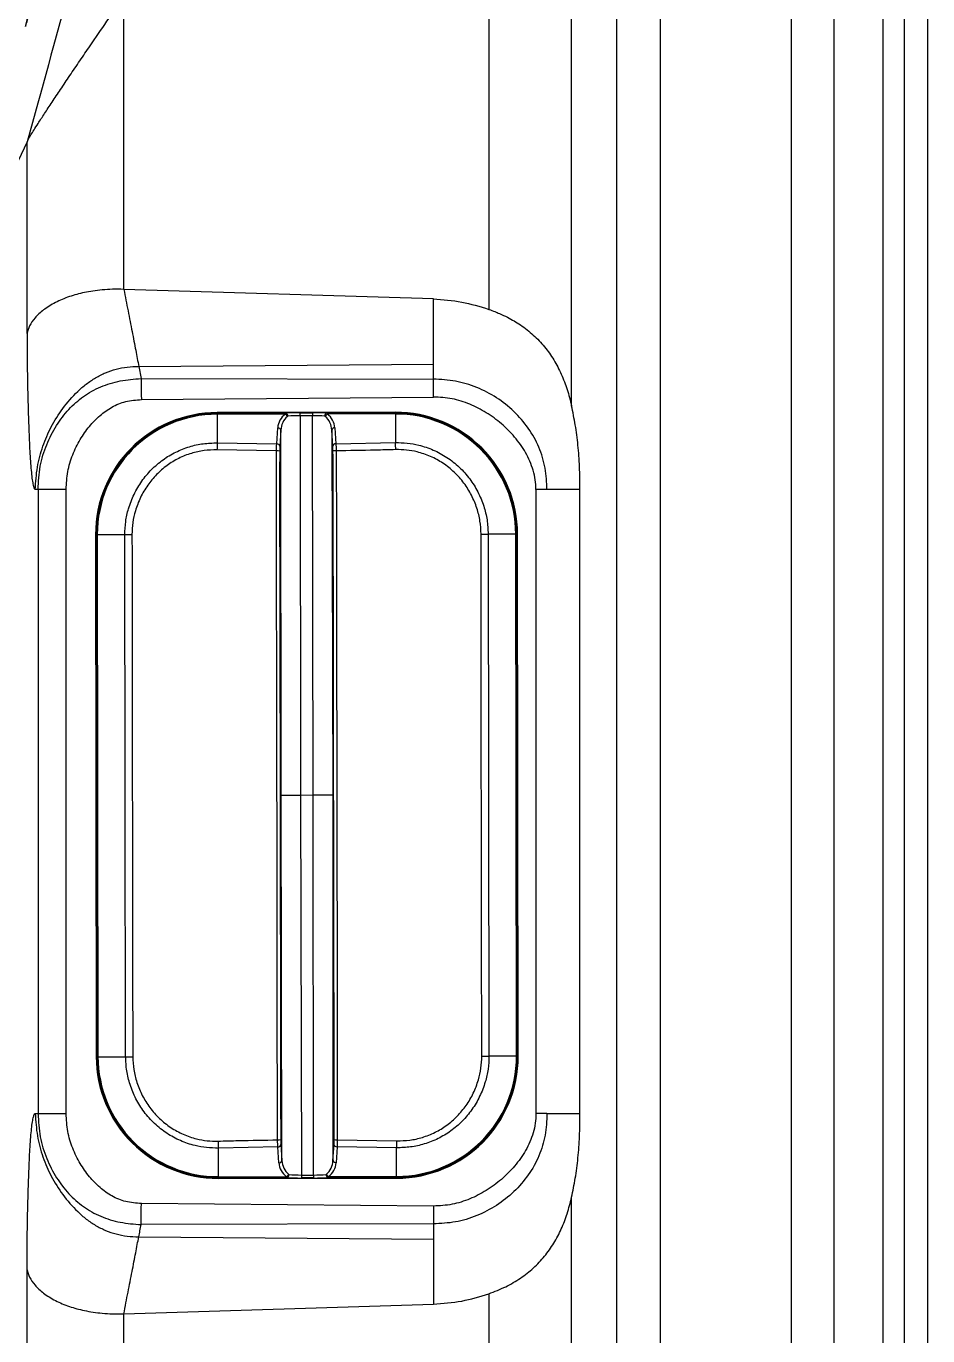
# Model space of a CAD drawing. Extents: x 939 to 1039, y 781 to 934.
# Drawn here: x 1030.11 to 1038.9, y 855.75 to 868.52 of the extents above; entities that cross this region are included whole.
import ezdxf

# ---------------------------------------------------------------- set-up
doc = ezdxf.new("R2010")
doc.units = 0
doc.header["$MEASUREMENT"] = 0
doc.layers.add('1', color=4, linetype='Continuous')

# ---------------------------------------------------------------- blocks, each defined once
blk = doc.blocks.new('Envoy')
at = {"layer": '1', "color": 4, "linetype": 'Continuous', "lineweight": 25}
blk.add_line((100.246, 3), (100.246, 88.174), dxfattribs=at)
at = {"layer": '1', "color": 3, "linetype": 'Continuous', "lineweight": 25}
for p, q in [((99.81, 3.746), (99.81, 87.427)), ((100.014, 87.427), (100.014, 3.746)), ((99.331, 4.363), (99.331, 86.81)), ((98.914, 86.292), (98.914, 4.882)), ((97.209, 85.557), (97.209, 52.942)), ((97.639, 52.942), (97.639, 85.557)), ((96.771, 65.645), (96.771, 75.774)), ((95.964, 74.77), (95.964, 66.586)), ((92.404, 66.781), (92.404, 69.633)), ((91.46, 68.221), (90.9, 67.039)), ((91.46, 66.351), (91.46, 68.221)), ((95.423, 66.687), (92.404, 66.781)), ((92.55, 66.03), (95.423, 66.052)), ((92.55, 66.03), (92.573, 65.911)), ((95.423, 65.905), (95.423, 66.052)), ((92.573, 65.911), (95.423, 65.905)), ((92.575, 65.706), (95.425, 65.731)), ((95.053, 65.582), (93.315, 65.58)), ((93.315, 65.58), (93.315, 65.572)), ((93.315, 65.572), (93.985, 65.573)), ((93.978, 65.564), (93.315, 65.563)), ((93.315, 65.563), (93.315, 65.284)), ((94.124, 65.549), (94.124, 65.578)), ((94.124, 65.578), (94.243, 65.578)), ((94.124, 65.549), (94.127, 61.846)), ((94.243, 65.549), (94.124, 65.549)), ((94.252, 61.847), (94.243, 65.549)), ((94.383, 65.574), (95.053, 65.575)), ((95.053, 65.566), (94.389, 65.565)), ((95.053, 65.582), (95.053, 65.575)), ((95.053, 65.566), (95.053, 65.286)), ((93.895, 65.274), (93.905, 65.43)), ((93.935, 65.407), (93.925, 65.251)), ((93.937, 61.846), (93.935, 65.407)), ((94.433, 65.408), (94.442, 61.847)), ((94.443, 65.252), (94.433, 65.408)), ((94.463, 65.431), (94.473, 65.275)), ((93.315, 65.284), (93.895, 65.274)), ((94.473, 65.275), (95.053, 65.286)), ((93.894, 65.205), (93.312, 65.215)), ((91.567, 64.829), (91.54, 64.829)), ((91.567, 64.829), (91.567, 58.743)), ((91.841, 58.743), (91.841, 64.829)), ((96.423, 64.829), (96.423, 58.743)), ((96.531, 64.829), (96.423, 64.829)), ((96.853, 58.743), (96.853, 64.829)), ((92.128, 64.389), (92.135, 64.389)), ((92.128, 64.389), (92.135, 59.298)), ((92.143, 59.298), (92.135, 64.389)), ((92.144, 64.389), (92.413, 64.389)), ((92.144, 64.389), (92.152, 59.298)), ((96.227, 64.395), (95.958, 64.395)), ((96.235, 59.304), (96.227, 64.395)), ((96.236, 64.395), (96.244, 59.304)), ((96.244, 64.395), (96.236, 64.395)), ((96.251, 59.304), (96.244, 64.395)), ((93.946, 58.285), (93.937, 61.846)), ((94.252, 61.847), (94.127, 61.846)), ((94.127, 61.846), (94.136, 58.144)), ((94.254, 58.144), (94.252, 61.847)), ((94.442, 61.847), (94.444, 58.286)), ((92.135, 59.298), (92.143, 59.298)), ((92.152, 59.298), (92.421, 59.298)), ((96.235, 59.304), (95.965, 59.304)), ((96.251, 59.304), (96.244, 59.304)), ((91.54, 58.743), (91.567, 58.743)), ((93.906, 58.418), (93.326, 58.407)), ((93.326, 58.127), (93.326, 58.407)), ((93.916, 58.262), (93.906, 58.418)), ((93.936, 58.441), (93.946, 58.285)), ((94.444, 58.286), (94.454, 58.442)), ((94.484, 58.419), (94.474, 58.263)), ((95.064, 58.409), (94.484, 58.419)), ((94.485, 58.488), (95.067, 58.478)), ((95.064, 58.13), (95.064, 58.409)), ((93.326, 58.127), (93.99, 58.128)), ((93.996, 58.119), (93.326, 58.118)), ((93.326, 58.111), (93.326, 58.118)), ((93.326, 58.111), (95.064, 58.113)), ((94.136, 58.144), (94.254, 58.144)), ((94.255, 58.115), (94.136, 58.115)), ((95.064, 58.121), (94.394, 58.12)), ((94.401, 58.129), (95.064, 58.13)), ((95.064, 58.113), (95.064, 58.121)), ((95.425, 57.841), (92.575, 57.866)), ((96.771, 53.567), (96.771, 57.927)), ((95.423, 57.667), (92.573, 57.661)), ((92.55, 57.542), (95.423, 57.52)), ((91.46, 53.876), (91.46, 57.221)), ((95.964, 56.986), (95.964, 54.117)), ((92.404, 56.791), (95.423, 56.885)), ((92.404, 55.493), (92.404, 56.791))]:
    blk.add_line(p, q, dxfattribs=at)
at = {"layer": '1', "color": 3, "linetype": 'Continuous', "lineweight": 25, "flags": 128}
for points in [[(94.243, 65.578), (94.243, 65.577), (94.243, 65.575), (94.243, 65.572), (94.243, 65.569), (94.243, 65.564), (94.243, 65.56), (94.243, 65.554), (94.243, 65.549)], [(95.053, 65.566), (95.053, 65.568), (95.053, 65.569), (95.053, 65.571), (95.053, 65.572), (95.053, 65.573), (95.053, 65.574), (95.053, 65.575), (95.053, 65.575)], [(92.135, 64.389), (92.135, 64.389), (92.136, 64.389), (92.137, 64.389), (92.138, 64.389), (92.139, 64.389), (92.141, 64.389), (92.142, 64.389), (92.144, 64.389)], [(92.413, 64.389), (92.42, 64.389), (92.428, 64.389), (92.436, 64.389), (92.445, 64.389), (92.454, 64.389), (92.464, 64.389), (92.473, 64.389), (92.483, 64.389)], [(92.421, 59.298), (92.417, 61.844), (92.413, 64.389)], [(92.483, 64.389), (92.484, 64.189), (92.485, 63.389), (92.49, 60.189), (92.491, 59.298)], [(95.888, 64.395), (95.898, 64.395), (95.908, 64.395), (95.917, 64.395), (95.926, 64.395), (95.935, 64.395), (95.943, 64.395), (95.951, 64.395), (95.958, 64.395)], [(95.896, 59.304), (95.895, 59.504), (95.894, 60.304), (95.889, 63.504), (95.888, 64.395)], [(95.958, 64.395), (95.962, 61.849), (95.965, 59.304)], [(96.227, 64.395), (96.229, 64.395), (96.23, 64.395), (96.232, 64.395), (96.233, 64.395), (96.234, 64.395), (96.235, 64.395), (96.236, 64.395), (96.236, 64.395)], [(94.127, 61.846), (94.091, 61.846), (94.057, 61.846), (94.025, 61.846), (93.996, 61.846), (93.973, 61.846), (93.955, 61.846), (93.943, 61.846), (93.937, 61.846)], [(94.442, 61.847), (94.436, 61.847), (94.424, 61.847), (94.406, 61.847), (94.383, 61.847), (94.354, 61.847), (94.322, 61.847), (94.288, 61.847), (94.252, 61.847)], [(92.143, 59.298), (92.143, 59.298), (92.144, 59.298), (92.145, 59.298), (92.146, 59.298), (92.147, 59.298), (92.149, 59.298), (92.15, 59.298), (92.152, 59.298)], [(92.421, 59.298), (92.428, 59.298), (92.436, 59.298), (92.444, 59.298), (92.453, 59.298), (92.462, 59.298), (92.471, 59.298), (92.481, 59.298), (92.491, 59.298)], [(95.896, 59.304), (95.906, 59.304), (95.915, 59.304), (95.925, 59.304), (95.934, 59.304), (95.943, 59.304), (95.951, 59.304), (95.959, 59.304), (95.965, 59.304)], [(96.235, 59.304), (96.237, 59.304), (96.238, 59.304), (96.24, 59.304), (96.241, 59.304), (96.242, 59.304), (96.243, 59.304), (96.244, 59.304), (96.244, 59.304)], [(93.326, 58.118), (93.326, 58.118), (93.326, 58.119), (93.326, 58.12), (93.326, 58.121), (93.326, 58.122), (93.326, 58.124), (93.326, 58.125), (93.326, 58.127)], [(94.136, 58.144), (94.136, 58.139), (94.136, 58.133), (94.136, 58.129), (94.136, 58.124), (94.136, 58.121), (94.136, 58.118), (94.136, 58.116), (94.136, 58.115)], [(94.254, 58.144), (94.254, 58.139), (94.254, 58.134), (94.254, 58.129), (94.254, 58.124), (94.254, 58.121), (94.255, 58.118), (94.255, 58.116), (94.255, 58.115)], [(95.064, 58.121), (95.064, 58.121), (95.064, 58.122), (95.064, 58.122), (95.064, 58.124), (95.064, 58.125), (95.064, 58.126), (95.064, 58.128), (95.064, 58.13)], [(95.423, 57.667), (95.423, 57.593), (95.423, 57.52)]]:
    blk.add_lwpolyline(points, dxfattribs=at)
at = {"layer": '1', "color": 3, "linetype": 'Continuous', "lineweight": 25}
for centre, radius, start, end in [((93.317, 64.391), 1.189, 90.0887, 180.0887), ((93.317, 64.391), 1.182, 90.0887, 180.0887), ((93.317, 64.391), 1.172, 90.0887, 180.0887), ((97.135, 65.575), 3.82, 180.0426, 180.1846), ((93.954, 65.522), 0.0486, 23.8821, 59.7656), ((93.975, 65.546), 0.0287, 355.2111, 70.6923), ((94.392, 65.547), 0.0287, 109.5037, 184.9578), ((94.414, 65.523), 0.0485, 120.397, 156.318), ((95.055, 64.393), 1.189, 0.0887, 90.0887), ((95.055, 64.393), 1.182, 0.0887, 90.0887), ((95.055, 64.393), 1.172, 0.0887, 90.0887), ((93.907, 65.401), 0.0283, 11.4055, 94.537), ((94.461, 65.402), 0.0283, 85.6435, 168.7748), ((95.42, 65.16), 2.108, 176.6436, 178.4968), ((93.898, 65.245), 0.0283, 11.3996, 94.5342), ((94.471, 65.246), 0.0283, 85.6427, 168.7785), ((92.965, 65.157), 2.092, 1.6737, 3.5412), ((93.901, 65.086), 0.119, 78.6571, 93.2481), ((94.468, 65.087), 0.12, 86.9345, 101.5165), ((93.324, 59.3), 1.189, 180.0887, 270.0887), ((93.324, 59.3), 1.182, 180.0887, 270.0887), ((93.324, 59.3), 1.172, 180.0887, 270.0887), ((95.062, 59.302), 1.172, 270.0887, 0.0887), ((95.062, 59.302), 1.182, 270.0887, 0.0887), ((95.062, 59.302), 1.189, 270.0887, 0.0887), ((95.437, 58.537), 2.115, 181.6799, 183.527), ((93.911, 58.606), 0.119, 266.9239, 281.524), ((93.908, 58.447), 0.0283, 265.6386, 348.7711), ((94.481, 58.448), 0.0283, 191.4067, 274.5358), ((94.478, 58.607), 0.119, 258.6561, 273.2478), ((92.966, 58.532), 2.102, 356.6445, 358.5037), ((93.918, 58.291), 0.0283, 265.6375, 348.7809), ((94.472, 58.292), 0.0283, 191.4056, 274.5311), ((93.965, 58.17), 0.0486, 300.4163, 336.2957), ((93.987, 58.146), 0.0287, 289.4942, 4.9653), ((94.404, 58.147), 0.0287, 175.2121, 250.6764), ((94.425, 58.171), 0.0485, 203.8587, 239.7891)]:
    blk.add_arc(centre, radius, start, end, dxfattribs=at)
for centre, major_axis, ratio, start_param, end_param in [((94.125, 65.42), (0.22, 0.001), 0.878974, 2.293313, 3.084043), ((94.125, 65.397), (0.005, 0.194), 0.98006, 0.751525, 1.542255), ((94.124, 65.559), (0.22, 0), 0.087624, 1.570705, 2.259727), ((94.125, 65.529), (0.19, 0), 0.104015, 1.570675, 2.259698), ((94.243, 65.559), (0.22, 0), 0.087624, 0.881865, 1.570888), ((94.243, 65.529), (0.19, 0), 0.104015, 0.881895, 1.570917), ((94.243, 65.397), (-0.005, 0.194), 0.98006, 4.740931, 5.531661), ((94.243, 65.42), (0.22, 0), 0.878974, 0.05755, 0.848279), ((94.136, 58.273), (0.22, 0), 0.878974, 3.199142, 3.989872), ((94.136, 58.296), (-0.005, 0.194), 0.98006, 1.599338, 2.390068), ((94.254, 58.296), (0.005, 0.194), 0.98006, 3.893117, 4.683847), ((94.254, 58.273), (0.22, 0.001), 0.878974, 5.434906, 6.225636), ((94.136, 58.134), (0.22, 0), 0.087624, 4.023458, 4.712481), ((94.136, 58.164), (0.19, 0), 0.104015, 4.023487, 4.71251), ((94.254, 58.164), (0.19, 0), 0.104015, 4.712268, 5.401291), ((94.254, 58.134), (0.22, 0), 0.087624, 4.712297, 5.40132)]:
    blk.add_ellipse(centre, major_axis=major_axis, ratio=ratio, start_param=start_param, end_param=end_param, dxfattribs=at)
for points, knots in [([(92.27, 71.203), (92.138, 70.709), (91.874, 69.712), (91.599, 68.72), (91.46, 68.221)], [0, 0, 0, 0, 0.496697, 1, 1, 1, 1]), ([(91.321, 70.442), (91.349, 70.386), (91.405, 70.273), (91.47, 70.094), (91.506, 69.906), (91.511, 69.715), (91.486, 69.527), (91.458, 69.405), (91.444, 69.345)], [0, 0, 0, 0, 0.164164, 0.330919, 0.499134, 0.667775, 0.835397, 1, 1, 1, 1]), ([(91.444, 69.345), (91.466, 69.411), (91.51, 69.542), (91.544, 69.658), (91.561, 69.716)], [0, 0, 0, 0, 0.499979, 1, 1, 1, 1]), ([(91.46, 68.221), (91.464, 68.229), (91.472, 68.244), (91.496, 68.285), (91.528, 68.336), (91.572, 68.405), (91.631, 68.496), (91.705, 68.607), (91.788, 68.732), (91.878, 68.866), (91.975, 69.009), (92.095, 69.185), (92.238, 69.394), (92.349, 69.554), (92.404, 69.633)], [0, 0, 0, 0, 0.051776, 0.103087, 0.154853, 0.210762, 0.286178, 0.366981, 0.449386, 0.535876, 0.626011, 0.715169, 0.858637, 1, 1, 1, 1]), ([(92.404, 66.781), (92.367, 66.782), (92.296, 66.783), (92.196, 66.776), (92.104, 66.765), (91.994, 66.746), (91.867, 66.711), (91.731, 66.653), (91.618, 66.582), (91.535, 66.504), (91.481, 66.426), (91.467, 66.376), (91.46, 66.351)], [0, 0, 0, 0, 0.072636, 0.141007, 0.205002, 0.265357, 0.381402, 0.505855, 0.638464, 0.765603, 0.886354, 1, 1, 1, 1]), ([(92.404, 66.781), (92.418, 66.711), (92.445, 66.569), (92.485, 66.367), (92.521, 66.182), (92.54, 66.081), (92.55, 66.03)], [0, 0, 0, 0, 0.250937, 0.501146, 0.750769, 1, 1, 1, 1]), ([(95.423, 66.052), (95.423, 66.085), (95.423, 66.148), (95.423, 66.249), (95.423, 66.371), (95.423, 66.516), (95.423, 66.631), (95.423, 66.687)], [0, 0, 0, 0, 0.179541, 0.346088, 0.499578, 0.756765, 1, 1, 1, 1]), ([(95.423, 66.687), (95.516, 66.68), (95.7, 66.667), (95.876, 66.613), (95.964, 66.586)], [0, 0, 0, 0, 0.503225, 1, 1, 1, 1]), ([(95.964, 66.586), (95.984, 66.578), (96.019, 66.566), (96.079, 66.54), (96.165, 66.5), (96.279, 66.433), (96.402, 66.337), (96.51, 66.222), (96.601, 66.094), (96.673, 65.954), (96.731, 65.805), (96.758, 65.698), (96.771, 65.645)], [0, 0, 0, 0, 0.045122, 0.080182, 0.142032, 0.251186, 0.373049, 0.497423, 0.621469, 0.74661, 0.872825, 1, 1, 1, 1]), ([(91.46, 66.351), (91.46, 66.27), (91.461, 66.107), (91.464, 65.863), (91.47, 65.623), (91.478, 65.391), (91.486, 65.21), (91.495, 65.08), (91.502, 64.994), (91.51, 64.922), (91.52, 64.868), (91.53, 64.835), (91.536, 64.831), (91.54, 64.829)], [0, 0, 0, 0, 0.124882, 0.251914, 0.37996, 0.507793, 0.634217, 0.696496, 0.757894, 0.818518, 0.878668, 0.938925, 1, 1, 1, 1]), ([(91.54, 64.829), (91.545, 64.902), (91.554, 65.045), (91.609, 65.251), (91.693, 65.444), (91.806, 65.624), (91.925, 65.762), (92.036, 65.859), (92.127, 65.92), (92.225, 65.97), (92.329, 66.005), (92.438, 66.026), (92.512, 66.029), (92.55, 66.03)], [0, 0, 0, 0, 0.1282873, 0.2526892, 0.3724192, 0.4950373, 0.6226055, 0.6864935, 0.7497337, 0.8117444, 0.8734249, 0.9357452, 1, 1, 1, 1]), ([(91.567, 64.829), (91.572, 64.905), (91.58, 65.055), (91.646, 65.266), (91.741, 65.454), (91.863, 65.613), (92.007, 65.742), (92.177, 65.836), (92.369, 65.896), (92.505, 65.906), (92.573, 65.911)], [0, 0, 0, 0, 0.137609, 0.270975, 0.399193, 0.519636, 0.636038, 0.754505, 0.875816, 1, 1, 1, 1]), ([(92.573, 65.911), (92.573, 65.897), (92.574, 65.87), (92.574, 65.819), (92.574, 65.764), (92.575, 65.725), (92.575, 65.706)], [0, 0, 0, 0, 0.249994, 0.500002, 0.749996, 1, 1, 1, 1]), ([(96.531, 64.829), (96.528, 64.899), (96.521, 65.04), (96.459, 65.245), (96.354, 65.431), (96.212, 65.595), (96.042, 65.73), (95.849, 65.83), (95.64, 65.894), (95.496, 65.901), (95.423, 65.905)], [0, 0, 0, 0, 0.122472, 0.245792, 0.370309, 0.495728, 0.621771, 0.747744, 0.873801, 1, 1, 1, 1]), ([(95.425, 65.731), (95.425, 65.763), (95.424, 65.826), (95.424, 65.879), (95.423, 65.905)], [0, 0, 0, 0, 0.499994, 1, 1, 1, 1]), ([(91.841, 64.829), (91.844, 64.888), (91.851, 65.003), (91.901, 65.168), (91.974, 65.316), (92.064, 65.444), (92.168, 65.552), (92.286, 65.637), (92.424, 65.695), (92.523, 65.702), (92.575, 65.706)], [0, 0, 0, 0, 0.139246, 0.275078, 0.407173, 0.531764, 0.649037, 0.76256, 0.877744, 1, 1, 1, 1]), ([(96.423, 64.829), (96.422, 64.861), (96.419, 64.924), (96.391, 65.047), (96.328, 65.191), (96.22, 65.343), (96.09, 65.473), (95.942, 65.582), (95.781, 65.665), (95.607, 65.721), (95.486, 65.728), (95.425, 65.731)], [0, 0, 0, 0, 0.064365, 0.128638, 0.25617, 0.382392, 0.507092, 0.630696, 0.753554, 0.876605, 1, 1, 1, 1]), ([(96.853, 64.829), (96.852, 64.903), (96.851, 65.048), (96.835, 65.259), (96.81, 65.459), (96.784, 65.583), (96.771, 65.645)], [0, 0, 0, 0, 0.26577, 0.519228, 0.762991, 1, 1, 1, 1]), ([(93.978, 65.564), (93.979, 65.565), (93.98, 65.569), (93.982, 65.572), (93.984, 65.573), (93.985, 65.573)], [0, 0, 0, 0, 0.200697, 0.752779, 1, 1, 1, 1]), ([(94.004, 65.544), (94.003, 65.544), (94.001, 65.543), (93.999, 65.542), (93.999, 65.542), (93.998, 65.542)], [0, 0, 0, 0, 0.556603, 0.809996, 1, 1, 1, 1]), ([(94.369, 65.542), (94.368, 65.543), (94.367, 65.544), (94.365, 65.544), (94.364, 65.544)], [0, 0, 0, 0, 0.561719, 1, 1, 1, 1]), ([(94.383, 65.574), (94.384, 65.574), (94.386, 65.572), (94.388, 65.567), (94.389, 65.565)], [0, 0, 0, 0, 0.423665, 1, 1, 1, 1]), ([(92.413, 64.389), (92.415, 64.432), (92.419, 64.517), (92.449, 64.65), (92.5, 64.783), (92.576, 64.912), (92.672, 65.026), (92.783, 65.122), (92.909, 65.197), (93.041, 65.249), (93.178, 65.28), (93.269, 65.283), (93.315, 65.284)], [0, 0, 0, 0, 0.090467, 0.180955, 0.287173, 0.39338, 0.497396, 0.601404, 0.703707, 0.806002, 0.903002, 1, 1, 1, 1]), ([(93.894, 65.205), (93.894, 65.218), (93.894, 65.242), (93.895, 65.264), (93.895, 65.272), (93.895, 65.274)], [0, 0, 0, 0, 0.497906, 0.928058, 1, 1, 1, 1]), ([(94.473, 65.275), (94.473, 65.265), (94.474, 65.247), (94.475, 65.221), (94.475, 65.208), (94.475, 65.206)], [0, 0, 0, 0, 0.499105, 0.929538, 1, 1, 1, 1]), ([(95.053, 65.286), (95.091, 65.286), (95.168, 65.285), (95.293, 65.262), (95.424, 65.218), (95.558, 65.145), (95.678, 65.05), (95.78, 64.936), (95.86, 64.807), (95.916, 64.672), (95.951, 64.533), (95.955, 64.441), (95.958, 64.395)], [0, 0, 0, 0, 0.081087, 0.162174, 0.26837, 0.374575, 0.483285, 0.592004, 0.697892, 0.803792, 0.901911, 1, 1, 1, 1]), ([(93.312, 65.215), (93.27, 65.215), (93.186, 65.213), (93.06, 65.184), (92.938, 65.136), (92.823, 65.066), (92.721, 64.977), (92.633, 64.872), (92.563, 64.753), (92.516, 64.629), (92.488, 64.507), (92.485, 64.429), (92.483, 64.389)], [0, 0, 0, 0, 0.096742, 0.193491, 0.295703, 0.39793, 0.502039, 0.606158, 0.712688, 0.819233, 0.909633, 1, 1, 1, 1]), ([(93.904, 58.487), (93.903, 58.713), (93.901, 59.166), (93.9, 59.846), (93.9, 60.527), (93.899, 61.071), (93.898, 61.752), (93.897, 62.425), (93.895, 63.228), (93.894, 63.887), (93.893, 64.547), (93.894, 64.986), (93.894, 65.205)], [0, 0, 0, 0, 0.101175, 0.202409, 0.303712, 0.404983, 0.445461, 0.607372, 0.705553, 0.803766, 0.901911, 1, 1, 1, 1]), ([(93.925, 65.251), (93.925, 65.25), (93.925, 65.244), (93.924, 65.229), (93.924, 65.212), (93.924, 65.203)], [0, 0, 0, 0, 0.071938, 0.502104, 1, 1, 1, 1]), ([(93.924, 65.203), (93.924, 64.982), (93.923, 64.538), (93.925, 63.872), (93.927, 62.762), (93.929, 61.421), (93.931, 60.15), (93.932, 59.395), (93.932, 58.941), (93.934, 58.64), (93.935, 58.489)], [0, 0, 0, 0, 0.099094, 0.198273, 0.297459, 0.595095, 0.797509, 0.865023, 0.932533, 1, 1, 1, 1]), ([(94.444, 65.204), (94.444, 65.205), (94.444, 65.214), (94.444, 65.233), (94.443, 65.245), (94.443, 65.252)], [0, 0, 0, 0, 0.070452, 0.500876, 1, 1, 1, 1]), ([(94.455, 58.49), (94.455, 58.711), (94.456, 59.155), (94.454, 59.821), (94.452, 60.931), (94.45, 62.272), (94.448, 63.543), (94.447, 64.298), (94.447, 64.752), (94.445, 65.053), (94.444, 65.204)], [0, 0, 0, 0, 0.099094, 0.198274, 0.297459, 0.595095, 0.797509, 0.865023, 0.932533, 1, 1, 1, 1]), ([(95.056, 65.218), (94.99, 65.216), (94.796, 65.211), (94.602, 65.208), (94.475, 65.206)], [0, 0, 0, 0, 0.343743, 1, 1, 1, 1]), ([(94.475, 65.206), (94.476, 64.98), (94.478, 64.527), (94.479, 63.847), (94.479, 63.166), (94.48, 62.622), (94.481, 61.941), (94.482, 61.268), (94.484, 60.466), (94.485, 59.806), (94.486, 59.146), (94.485, 58.707), (94.485, 58.488)], [0, 0, 0, 0, 0.101175, 0.202409, 0.303712, 0.404983, 0.445461, 0.607372, 0.705553, 0.803765, 0.901911, 1, 1, 1, 1]), ([(95.888, 64.395), (95.886, 64.437), (95.882, 64.522), (95.849, 64.65), (95.798, 64.775), (95.724, 64.894), (95.63, 65), (95.52, 65.088), (95.397, 65.155), (95.276, 65.196), (95.162, 65.217), (95.091, 65.218), (95.056, 65.218)], [0, 0, 0, 0, 0.098018, 0.196079, 0.302289, 0.408484, 0.517295, 0.626089, 0.73219, 0.838271, 0.919137, 1, 1, 1, 1]), ([(91.841, 64.829), (91.807, 64.829), (91.739, 64.829), (91.652, 64.829), (91.587, 64.829), (91.574, 64.829), (91.567, 64.829)], [0, 0, 0, 0, 0.250009, 0.499999, 0.749995, 1, 1, 1, 1]), ([(96.853, 64.829), (96.834, 64.829), (96.796, 64.829), (96.718, 64.829), (96.629, 64.829), (96.564, 64.829), (96.531, 64.829)], [0, 0, 0, 0, 0.250003, 0.500003, 0.750003, 1, 1, 1, 1]), ([(93.326, 58.407), (93.288, 58.407), (93.211, 58.408), (93.086, 58.431), (92.955, 58.475), (92.821, 58.548), (92.701, 58.643), (92.599, 58.757), (92.519, 58.886), (92.463, 59.021), (92.428, 59.16), (92.424, 59.252), (92.421, 59.298)], [0, 0, 0, 0, 0.081084, 0.162171, 0.268367, 0.374574, 0.483282, 0.592003, 0.697892, 0.803791, 0.90191, 1, 1, 1, 1]), ([(92.491, 59.298), (92.493, 59.256), (92.497, 59.171), (92.53, 59.043), (92.581, 58.918), (92.655, 58.799), (92.749, 58.693), (92.859, 58.605), (92.982, 58.538), (93.103, 58.497), (93.217, 58.476), (93.288, 58.475), (93.323, 58.475)], [0, 0, 0, 0, 0.098017, 0.196079, 0.302288, 0.408484, 0.517293, 0.62609, 0.732191, 0.838268, 0.919137, 1, 1, 1, 1]), ([(95.965, 59.304), (95.964, 59.261), (95.96, 59.176), (95.93, 59.043), (95.878, 58.91), (95.803, 58.781), (95.707, 58.667), (95.596, 58.571), (95.47, 58.496), (95.338, 58.444), (95.201, 58.413), (95.11, 58.411), (95.064, 58.409)], [0, 0, 0, 0, 0.090466, 0.180955, 0.287174, 0.393382, 0.497398, 0.601404, 0.703709, 0.806005, 0.903005, 1, 1, 1, 1]), ([(95.067, 58.478), (95.109, 58.478), (95.193, 58.48), (95.319, 58.509), (95.441, 58.557), (95.556, 58.627), (95.658, 58.716), (95.746, 58.821), (95.816, 58.94), (95.863, 59.064), (95.891, 59.186), (95.894, 59.264), (95.896, 59.304)], [0, 0, 0, 0, 0.096742, 0.19349, 0.295703, 0.397932, 0.502038, 0.606159, 0.712688, 0.819234, 0.909633, 1, 1, 1, 1]), ([(91.46, 57.221), (91.46, 57.302), (91.461, 57.465), (91.464, 57.709), (91.47, 57.949), (91.478, 58.181), (91.486, 58.362), (91.495, 58.492), (91.502, 58.578), (91.51, 58.65), (91.52, 58.704), (91.53, 58.737), (91.536, 58.741), (91.54, 58.743)], [0, 0, 0, 0, 0.124881, 0.251914, 0.379959, 0.507792, 0.634217, 0.696495, 0.757895, 0.818518, 0.878668, 0.938925, 1, 1, 1, 1]), ([(91.54, 58.743), (91.545, 58.67), (91.554, 58.527), (91.609, 58.321), (91.693, 58.128), (91.806, 57.948), (91.925, 57.81), (92.036, 57.713), (92.127, 57.652), (92.225, 57.602), (92.329, 57.567), (92.438, 57.546), (92.512, 57.543), (92.55, 57.542)], [0, 0, 0, 0, 0.128287, 0.252689, 0.37242, 0.495037, 0.622605, 0.686493, 0.749734, 0.811745, 0.873425, 0.935745, 1, 1, 1, 1]), ([(91.567, 58.743), (91.574, 58.743), (91.587, 58.743), (91.652, 58.743), (91.739, 58.743), (91.807, 58.743), (91.841, 58.743)], [0, 0, 0, 0, 0.250005, 0.500001, 0.749991, 1, 1, 1, 1]), ([(91.567, 58.743), (91.572, 58.667), (91.58, 58.517), (91.646, 58.306), (91.741, 58.118), (91.863, 57.959), (92.007, 57.83), (92.177, 57.736), (92.369, 57.676), (92.505, 57.666), (92.573, 57.661)], [0, 0, 0, 0, 0.137609, 0.270975, 0.399193, 0.519636, 0.636037, 0.754505, 0.875816, 1, 1, 1, 1]), ([(92.575, 57.866), (92.523, 57.87), (92.424, 57.877), (92.286, 57.935), (92.168, 58.02), (92.064, 58.128), (91.974, 58.256), (91.901, 58.404), (91.851, 58.569), (91.844, 58.684), (91.841, 58.743)], [0, 0, 0, 0, 0.122256, 0.237439, 0.350963, 0.468236, 0.592827, 0.724923, 0.860754, 1, 1, 1, 1]), ([(96.531, 58.743), (96.528, 58.673), (96.521, 58.532), (96.459, 58.327), (96.354, 58.141), (96.212, 57.977), (96.042, 57.842), (95.849, 57.742), (95.64, 57.678), (95.496, 57.671), (95.423, 57.667)], [0, 0, 0, 0, 0.122472, 0.245792, 0.370309, 0.495728, 0.621772, 0.747744, 0.873801, 1, 1, 1, 1]), ([(96.423, 58.743), (96.422, 58.711), (96.419, 58.648), (96.391, 58.525), (96.328, 58.381), (96.22, 58.229), (96.09, 58.099), (95.942, 57.99), (95.781, 57.907), (95.607, 57.851), (95.486, 57.844), (95.425, 57.841)], [0, 0, 0, 0, 0.064365, 0.128638, 0.256169, 0.382393, 0.507091, 0.630696, 0.753554, 0.876605, 1, 1, 1, 1]), ([(96.531, 58.743), (96.513, 58.743), (96.477, 58.743), (96.441, 58.743), (96.423, 58.743)], [0, 0, 0, 0, 0.4999839, 1, 1, 1, 1]), ([(96.531, 58.743), (96.564, 58.743), (96.629, 58.743), (96.718, 58.743), (96.796, 58.743), (96.834, 58.743), (96.853, 58.743)], [0, 0, 0, 0, 0.249997, 0.499996, 0.749997, 1, 1, 1, 1]), ([(96.771, 57.927), (96.784, 57.989), (96.81, 58.113), (96.835, 58.313), (96.851, 58.524), (96.852, 58.669), (96.853, 58.743)], [0, 0, 0, 0, 0.23701, 0.480773, 0.734231, 1, 1, 1, 1]), ([(93.323, 58.475), (93.389, 58.477), (93.583, 58.482), (93.777, 58.485), (93.904, 58.487)], [0, 0, 0, 0, 0.343735, 1, 1, 1, 1]), ([(93.906, 58.418), (93.906, 58.428), (93.905, 58.446), (93.904, 58.472), (93.904, 58.485), (93.904, 58.487)], [0, 0, 0, 0, 0.497908, 0.928341, 1, 1, 1, 1]), ([(93.935, 58.489), (93.935, 58.488), (93.935, 58.479), (93.935, 58.46), (93.936, 58.448), (93.936, 58.441)], [0, 0, 0, 0, 0.071642, 0.502065, 1, 1, 1, 1]), ([(94.454, 58.442), (94.454, 58.443), (94.454, 58.449), (94.455, 58.464), (94.455, 58.481), (94.455, 58.49)], [0, 0, 0, 0, 0.070663, 0.500839, 1, 1, 1, 1]), ([(94.485, 58.488), (94.485, 58.475), (94.485, 58.451), (94.484, 58.429), (94.484, 58.421), (94.484, 58.419)], [0, 0, 0, 0, 0.499189, 0.929339, 1, 1, 1, 1]), ([(93.996, 58.119), (93.995, 58.119), (93.993, 58.121), (93.991, 58.126), (93.99, 58.128)], [0, 0, 0, 0, 0.4236055, 1, 1, 1, 1]), ([(94.01, 58.151), (94.011, 58.15), (94.012, 58.149), (94.014, 58.149), (94.015, 58.149)], [0, 0, 0, 0, 0.5615303, 1, 1, 1, 1]), ([(94.375, 58.149), (94.376, 58.149), (94.378, 58.15), (94.38, 58.151), (94.38, 58.151), (94.381, 58.151)], [0, 0, 0, 0, 0.556545, 0.809926, 1, 1, 1, 1]), ([(94.401, 58.129), (94.4, 58.128), (94.399, 58.124), (94.397, 58.121), (94.395, 58.12), (94.394, 58.12)], [0, 0, 0, 0, 0.200711, 0.752738, 1, 1, 1, 1]), ([(92.573, 57.661), (92.573, 57.675), (92.574, 57.702), (92.574, 57.753), (92.574, 57.808), (92.575, 57.847), (92.575, 57.866)], [0, 0, 0, 0, 0.25, 0.500001, 0.749998, 1, 1, 1, 1]), ([(95.964, 56.986), (96.02, 57.008), (96.129, 57.05), (96.275, 57.136), (96.402, 57.235), (96.51, 57.35), (96.601, 57.478), (96.673, 57.617), (96.731, 57.767), (96.758, 57.873), (96.771, 57.927)], [0, 0, 0, 0, 0.1286379, 0.2510318, 0.3739179, 0.4973206, 0.6206283, 0.746559, 0.8716345, 1, 1, 1, 1]), ([(95.425, 57.841), (95.425, 57.809), (95.424, 57.746), (95.424, 57.693), (95.423, 57.667)], [0, 0, 0, 0, 0.499997, 1, 1, 1, 1]), ([(92.55, 57.542), (92.554, 57.562), (92.562, 57.601), (92.569, 57.641), (92.573, 57.661)], [0, 0, 0, 0, 0.500126, 1, 1, 1, 1]), ([(92.404, 56.791), (92.418, 56.861), (92.445, 57.003), (92.485, 57.205), (92.521, 57.39), (92.54, 57.491), (92.55, 57.542)], [0, 0, 0, 0, 0.250936, 0.501146, 0.750768, 1, 1, 1, 1]), ([(95.423, 57.52), (95.423, 57.473), (95.423, 57.38), (95.423, 57.222), (95.423, 57.056), (95.423, 56.942), (95.423, 56.885)], [0, 0, 0, 0, 0.2532307, 0.5035009, 0.7519987, 1, 1, 1, 1]), ([(91.46, 57.221), (91.467, 57.196), (91.481, 57.146), (91.535, 57.068), (91.618, 56.99), (91.731, 56.919), (91.867, 56.861), (92.021, 56.819), (92.166, 56.797), (92.296, 56.789), (92.367, 56.79), (92.404, 56.791)], [0, 0, 0, 0, 0.113665, 0.234437, 0.361598, 0.49423, 0.618705, 0.734769, 0.858969, 0.927352, 1, 1, 1, 1]), ([(95.423, 56.885), (95.516, 56.892), (95.7, 56.905), (95.876, 56.959), (95.964, 56.986)], [0, 0, 0, 0, 0.503225, 1, 1, 1, 1])]:
    blk.add_open_spline(points, degree=3, knots=knots, dxfattribs=at)

msp = doc.modelspace()

# ---------------------------------------------------------------- block references
at = {"layer": '1'}
msp.add_blockref('Envoy', (938.654, 799.174), dxfattribs=at)

doc.saveas('drawing.dxf')
